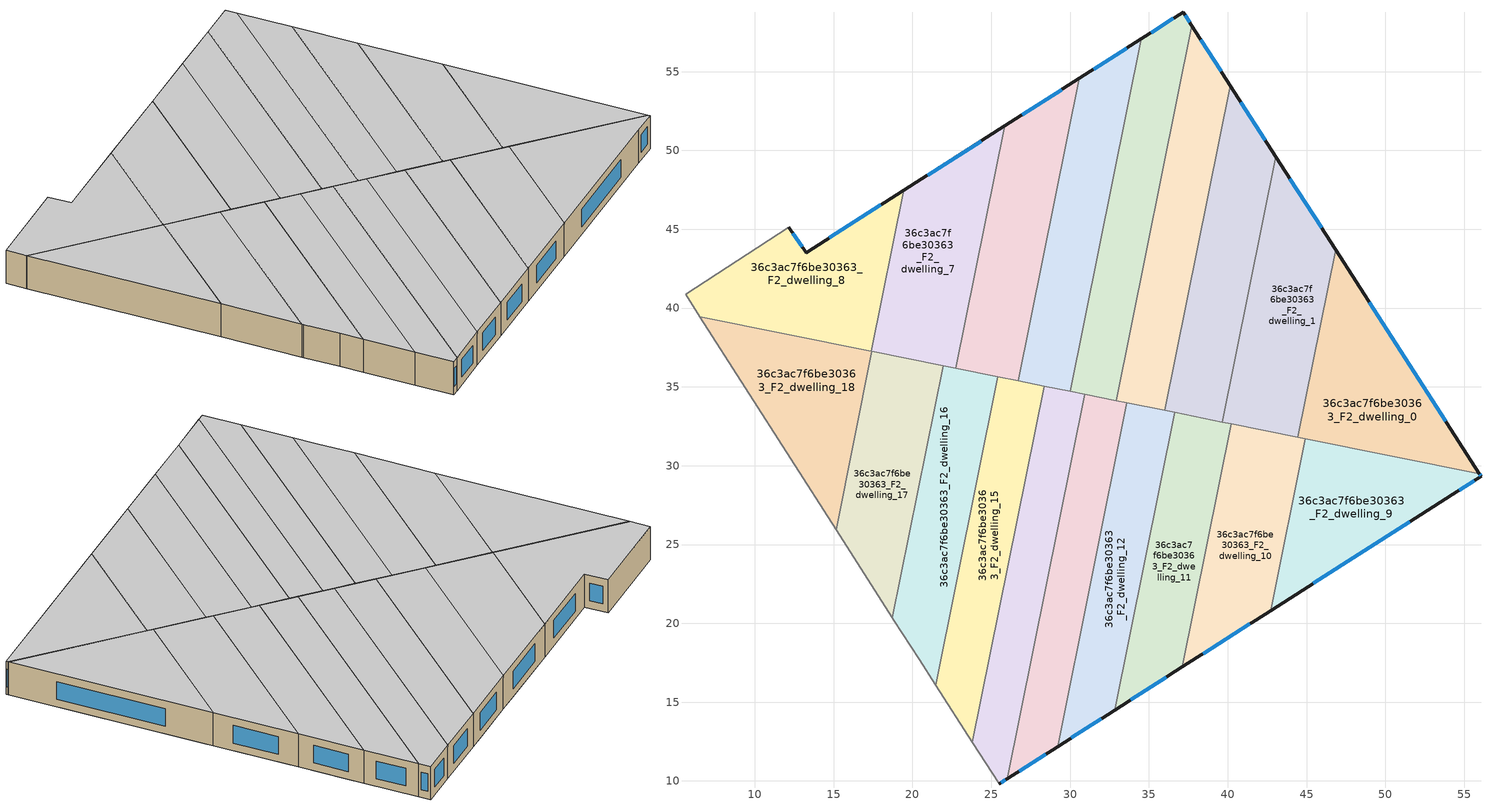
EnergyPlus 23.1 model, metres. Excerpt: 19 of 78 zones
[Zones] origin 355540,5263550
36c3ac7f6be30363_F2_dwelling_0
 floor to 36c3ac7f6be30363_F1_dwelling_1 (EU_floor_Construction): 46.84,43.71 47.31,42.98 45.03,31.69 44.44,31.81 z6
 floor adiabatic (EU_floor_Construction): 47.31,42.98 55.96,29.49 44.44,31.81 45.03,31.69 z6
 wall outside (EU_wall_Construction): 55.96,29.49 46.84,43.71 z6:9
 wall to 36c3ac7f6be30363_F2_dwelling_1 (EU_wall_Construction): 46.84,43.71 44.44,31.81 z6:9
 wall to 36c3ac7f6be30363_F2_dwelling_9 (EU_wall_Construction): 44.92,31.71 55.96,29.49 z6:9
 wall to 36c3ac7f6be30363_F2_dwelling_10 (EU_wall_Construction): 44.44,31.81 44.92,31.71 z6:9
 window (EU_Window_Construction): 53.82,32.83 48.98,40.37 z6.7:8.3
 ceiling to 36c3ac7f6be30363_F3_dwelling_0 (EU_floor_Construction): 55.96,29.49 46.84,43.71 44.44,31.81 z9
36c3ac7f6be30363_F2_dwelling_1
 floor to 36c3ac7f6be30363_F1_dwelling_1 (EU_floor_Construction): 43.72,48.56 46.84,43.71 44.44,31.81 40.51,32.6 z6
 floor to 36c3ac7f6be30363_F1_dwelling_2 (EU_floor_Construction): 43.06,49.6 43.72,48.56 40.51,32.6 39.67,32.77 z6
 wall outside (EU_wall_Construction): 46.84,43.71 43.06,49.6 z6:9
 wall to 36c3ac7f6be30363_F2_dwelling_2 (EU_wall_Construction): 43.06,49.6 39.67,32.77 z6:9
 wall to 36c3ac7f6be30363_F2_dwelling_10 (EU_wall_Construction): 40.23,32.66 44.44,31.81 z6:9
 wall to 36c3ac7f6be30363_F2_dwelling_11 (EU_wall_Construction): 39.67,32.77 40.23,32.66 z6:9
 window (EU_Window_Construction): 45.95,45.09 43.95,48.21 z6.7:8.3
 ceiling to 36c3ac7f6be30363_F3_dwelling_1 (EU_floor_Construction): 44.44,31.81 46.84,43.71 43.06,49.6 39.67,32.77 z9
36c3ac7f6be30363_F2_dwelling_10
 floor to 36c3ac7f6be30363_F1_dwelling_11 (EU_floor_Construction): 44.92,31.71 42.72,20.81 37.12,17.24 40.23,32.66 z6
 wall outside (EU_wall_Construction): 37.12,17.24 42.72,20.81 z6:9
 wall to 36c3ac7f6be30363_F2_dwelling_11 (EU_wall_Construction): 40.23,32.66 37.12,17.24 z6:9
 wall to 36c3ac7f6be30363_F2_dwelling_9 (EU_wall_Construction): 42.72,20.81 44.92,31.71 z6:9
 window (EU_Window_Construction): 38.44,18.07 41.41,19.97 z6.7:8.3
 ceiling to 36c3ac7f6be30363_F3_dwelling_10 (EU_floor_Construction): 42.72,20.81 44.92,31.71 40.23,32.66 37.12,17.24 z9
36c3ac7f6be30363_F2_dwelling_11
 floor to 36c3ac7f6be30363_F1_dwelling_12 (EU_floor_Construction): 40.23,32.66 37.12,17.24 32.83,14.49 36.64,33.38 z6
 wall outside (EU_wall_Construction): 32.83,14.49 37.12,17.24 z6:9
 wall to 36c3ac7f6be30363_F2_dwelling_12 (EU_wall_Construction): 36.64,33.38 32.83,14.49 z6:9
 wall to 36c3ac7f6be30363_F2_dwelling_2 (EU_wall_Construction): 39.67,32.77 36.64,33.38 z6:9
 window (EU_Window_Construction): 33.84,15.14 36.12,16.59 z6.7:8.3
 ceiling to 36c3ac7f6be30363_F3_dwelling_11 (EU_floor_Construction): 37.12,17.24 40.23,32.66 36.64,33.38 32.83,14.49 z9
36c3ac7f6be30363_F2_dwelling_12
 floor to 36c3ac7f6be30363_F1_dwelling_13 (EU_floor_Construction): 36.64,33.38 32.83,14.49 29.21,12.18 33.61,33.99 z6
 wall outside (EU_wall_Construction): 29.21,12.18 32.83,14.49 z6:9
 wall to 36c3ac7f6be30363_F2_dwelling_13 (EU_wall_Construction): 33.61,33.99 29.21,12.18 z6:9
 wall to 36c3ac7f6be30363_F2_dwelling_3 (EU_wall_Construction): 36.01,33.51 33.61,33.99 z6:9
 wall to 36c3ac7f6be30363_F2_dwelling_2 (EU_wall_Construction): 36.64,33.38 36.01,33.51 z6:9
 window (EU_Window_Construction): 30.06,12.73 31.98,13.95 z6.7:8.3
 ceiling to 36c3ac7f6be30363_F3_dwelling_12 (EU_floor_Construction): 32.83,14.49 36.64,33.38 33.61,33.99 29.21,12.18 z9
36c3ac7f6be30363_F2_dwelling_13
 floor to 36c3ac7f6be30363_F1_dwelling_14 (EU_floor_Construction): 33.61,33.99 29.21,12.18 26.02,10.15 30.94,34.53 z6
 wall outside (EU_wall_Construction): 26.02,10.15 29.21,12.18 z6:9
 wall to 36c3ac7f6be30363_F2_dwelling_14 (EU_wall_Construction): 30.94,34.53 26.02,10.15 z6:9
 wall to 36c3ac7f6be30363_F2_dwelling_4 (EU_wall_Construction): 32.92,34.13 30.94,34.53 z6:9
 wall to 36c3ac7f6be30363_F2_dwelling_3 (EU_wall_Construction): 33.61,33.99 32.92,34.13 z6:9
 window (EU_Window_Construction): 26.77,10.63 28.46,11.7 z6.7:8.3
 ceiling to 36c3ac7f6be30363_F3_dwelling_13 (EU_floor_Construction): 29.21,12.18 33.61,33.99 30.94,34.53 26.02,10.15 z9
36c3ac7f6be30363_F2_dwelling_14
 floor to 36c3ac7f6be30363_F1_dwelling_15 (EU_floor_Construction): 30.94,34.53 26.02,10.15 25.5,9.81 23.8,12.47 28.35,35.05 z6
 wall outside (EU_wall_Construction): 25.5,9.81 26.02,10.15 z6:9
 wall adiabatic (EU_wall_Construction): 23.8,12.47 25.5,9.81 z6:9
 wall to 36c3ac7f6be30363_F2_dwelling_15 (EU_wall_Construction): 28.35,35.05 23.8,12.47 z6:9
 wall to 36c3ac7f6be30363_F2_dwelling_5 (EU_wall_Construction): 30.02,34.72 28.35,35.05 z6:9
 wall to 36c3ac7f6be30363_F2_dwelling_4 (EU_wall_Construction): 30.94,34.53 30.02,34.72 z6:9
 window (EU_Window_Construction): 25.62,9.89 25.9,10.07 z6.7:8.3
 ceiling to 36c3ac7f6be30363_F3_dwelling_14 (EU_floor_Construction): 26.02,10.15 30.94,34.53 28.35,35.05 23.8,12.47 25.5,9.81 z9
36c3ac7f6be30363_F2_dwelling_15
 floor to 36c3ac7f6be30363_F1_dwelling_16 (EU_floor_Construction): 28.35,35.05 23.8,12.47 21.48,16.08 25.42,35.64 z6
 wall to 36c3ac7f6be30363_F2_dwelling_16 (EU_wall_Construction): 25.42,35.64 21.48,16.08 z6:9
 wall adiabatic (EU_wall_Construction): 21.48,16.08 23.8,12.47 z6:9
 wall to 36c3ac7f6be30363_F2_dwelling_6 (EU_wall_Construction): 26.72,35.38 25.42,35.64 z6:9
 wall to 36c3ac7f6be30363_F2_dwelling_5 (EU_wall_Construction): 28.35,35.05 26.72,35.38 z6:9
 ceiling to 36c3ac7f6be30363_F3_dwelling_15 (EU_floor_Construction): 23.8,12.47 28.35,35.05 25.42,35.64 21.48,16.08 z9
36c3ac7f6be30363_F2_dwelling_16
 floor to 36c3ac7f6be30363_F1_dwelling_17 (EU_floor_Construction): 25.42,35.64 21.48,16.08 20.43,17.71 18.82,20.21 18.73,20.36 21.95,36.34 z6
 wall adiabatic (EU_wall_Construction): 18.73,20.36 18.82,20.21 20.43,17.71 21.48,16.08 z6:9
 wall to 36c3ac7f6be30363_F2_dwelling_17 (EU_wall_Construction): 21.95,36.34 18.73,20.36 z6:9
 wall to 36c3ac7f6be30363_F2_dwelling_7 (EU_wall_Construction): 22.75,36.18 21.95,36.34 z6:9
 wall to 36c3ac7f6be30363_F2_dwelling_6 (EU_wall_Construction): 25.42,35.64 22.75,36.18 z6:9
 ceiling to 36c3ac7f6be30363_F3_dwelling_16 (EU_floor_Construction): 21.48,16.08 25.42,35.64 21.95,36.34 18.73,20.36 18.82,20.21 20.43,17.71 z9
36c3ac7f6be30363_F2_dwelling_17
 floor to 36c3ac7f6be30363_F1_dwelling_18 (EU_floor_Construction): 21.95,36.34 18.73,20.36 15.15,25.95 17.43,37.25 z6
 wall adiabatic (EU_wall_Construction): 15.15,25.95 18.73,20.36 z6:9
 wall to 36c3ac7f6be30363_F2_dwelling_18 (EU_wall_Construction): 17.43,37.25 15.15,25.95 z6:9
 wall to 36c3ac7f6be30363_F2_dwelling_7 (EU_wall_Construction): 21.95,36.34 17.43,37.25 z6:9
 ceiling to 36c3ac7f6be30363_F3_dwelling_17 (EU_floor_Construction): 18.73,20.36 21.95,36.34 17.43,37.25 15.15,25.95 z9
36c3ac7f6be30363_F2_dwelling_18
 floor to 36c3ac7f6be30363_F1_dwelling_19 (EU_floor_Construction): 17.43,37.25 15.15,25.95 6.51,39.46 z6
 wall adiabatic (EU_wall_Construction): 6.51,39.46 15.15,25.95 z6:9
 wall to 36c3ac7f6be30363_F2_dwelling_8 (EU_wall_Construction): 17.4,37.26 6.51,39.46 z6:9
 wall to 36c3ac7f6be30363_F2_dwelling_7 (EU_wall_Construction): 17.43,37.26 17.4,37.26 z6:9
 ceiling to 36c3ac7f6be30363_F3_dwelling_18 (EU_floor_Construction): 15.15,25.95 17.43,37.25 6.51,39.46 z9
36c3ac7f6be30363_F2_dwelling_2
 floor to 36c3ac7f6be30363_F1_dwelling_2 (EU_floor_Construction): 40.97,52.85 43.06,49.6 39.67,32.77 37.03,33.3 z6
 floor to 36c3ac7f6be30363_F1_dwelling_3 (EU_floor_Construction): 40.16,54.12 40.97,52.85 37.03,33.3 36.01,33.51 z6
 wall outside (EU_wall_Construction): 43.06,49.6 40.16,54.12 z6:9
 wall to 36c3ac7f6be30363_F2_dwelling_3 (EU_wall_Construction): 40.16,54.12 36.01,33.51 z6:9
 window (EU_Window_Construction): 42.38,50.66 40.84,53.06 z6.7:8.3
 ceiling to 36c3ac7f6be30363_F3_dwelling_2 (EU_floor_Construction): 39.67,32.77 43.06,49.6 40.16,54.12 36.01,33.51 z9
36c3ac7f6be30363_F2_dwelling_3
 floor to 36c3ac7f6be30363_F1_dwelling_3 (EU_floor_Construction): 38.65,56.47 40.16,54.12 36.01,33.51 34.1,33.89 z6
 floor to 36c3ac7f6be30363_F1_dwelling_4 (EU_floor_Construction): 37.72,57.93 38.65,56.47 34.1,33.89 32.92,34.13 z6
 wall outside (EU_wall_Construction): 40.16,54.12 37.72,57.93 z6:9
 wall to 36c3ac7f6be30363_F2_dwelling_4 (EU_wall_Construction): 37.72,57.93 32.92,34.13 z6:9
 window (EU_Window_Construction): 39.59,55.01 38.29,57.03 z6.7:8.3
 ceiling to 36c3ac7f6be30363_F3_dwelling_3 (EU_floor_Construction): 36.01,33.51 40.16,54.12 37.72,57.93 32.92,34.13 z9
36c3ac7f6be30363_F2_dwelling_4
 floor to 36c3ac7f6be30363_F1_dwelling_4 (EU_floor_Construction): 37.17,58.78 37.72,57.93 32.92,34.13 31.5,34.42 36.3,58.22 z6
 floor to 36c3ac7f6be30363_F1_dwelling_5 (EU_floor_Construction): 36.3,58.22 31.5,34.42 30.02,34.72 34.53,57.09 z6
 wall outside (EU_wall_Construction): 37.72,57.93 37.17,58.78 34.53,57.09 z6:9
 wall to 36c3ac7f6be30363_F2_dwelling_5 (EU_wall_Construction): 34.53,57.09 30.02,34.72 z6:9
 window (EU_Window_Construction): 36.55,58.38 35.15,57.48 / 37.59,58.13 37.3,58.58 z6.7:8.3
 ceiling to 36c3ac7f6be30363_F3_dwelling_4 (EU_floor_Construction): 32.92,34.13 37.72,57.93 37.17,58.78 34.53,57.09 30.02,34.72 z9
36c3ac7f6be30363_F2_dwelling_5
 floor to 36c3ac7f6be30363_F1_dwelling_5 (EU_floor_Construction): 34.53,57.09 30.02,34.72 28.76,34.97 33.02,56.13 z6
 floor to 36c3ac7f6be30363_F1_dwelling_6 (EU_floor_Construction): 33.02,56.13 28.76,34.97 26.72,35.38 30.59,54.58 z6
 wall outside (EU_wall_Construction): 34.53,57.09 30.59,54.58 z6:9
 wall to 36c3ac7f6be30363_F2_dwelling_6 (EU_wall_Construction): 30.59,54.58 26.72,35.38 z6:9
 window (EU_Window_Construction): 33.6,56.5 31.51,55.17 z6.7:8.3
 ceiling to 36c3ac7f6be30363_F3_dwelling_5 (EU_floor_Construction): 30.02,34.72 34.53,57.09 30.59,54.58 26.72,35.38 z9
36c3ac7f6be30363_F2_dwelling_6
 floor to 36c3ac7f6be30363_F1_dwelling_7 (EU_floor_Construction): 29.27,53.74 25.62,35.6 22.75,36.18 25.85,51.55 z6
 floor to 36c3ac7f6be30363_F1_dwelling_6 (EU_floor_Construction): 30.59,54.58 26.72,35.38 25.62,35.6 29.27,53.74 z6
 wall outside (EU_wall_Construction): 30.59,54.58 25.85,51.55 z6:9
 wall to 36c3ac7f6be30363_F2_dwelling_7 (EU_wall_Construction): 25.85,51.55 22.75,36.18 z6:9
 window (EU_Window_Construction): 29.48,53.87 26.96,52.26 z6.7:8.3
 ceiling to 36c3ac7f6be30363_F3_dwelling_6 (EU_floor_Construction): 26.72,35.38 30.59,54.58 25.85,51.55 22.75,36.18 z9
36c3ac7f6be30363_F2_dwelling_7
 floor to 36c3ac7f6be30363_F1_dwelling_7 (EU_floor_Construction): 25.85,51.55 22.75,36.18 21.84,36.37 24.76,50.86 z6
 floor to 36c3ac7f6be30363_F1_dwelling_8 (EU_floor_Construction): 24.76,50.86 21.84,36.37 17.4,37.26 19.45,47.47 z6
 wall outside (EU_wall_Construction): 25.85,51.55 19.45,47.47 z6:9
 wall to 36c3ac7f6be30363_F2_dwelling_8 (EU_wall_Construction): 19.45,47.47 17.4,37.26 z6:9
 window (EU_Window_Construction): 24.35,50.6 20.96,48.43 z6.7:8.3
 ceiling to 36c3ac7f6be30363_F3_dwelling_7 (EU_floor_Construction): 22.75,36.18 25.85,51.55 19.45,47.47 17.4,37.26 z9
36c3ac7f6be30363_F2_dwelling_8
 floor to 36c3ac7f6be30363_F1_dwelling_8 (EU_floor_Construction): 19.45,47.47 17.4,37.26 16.7,37.4 18.62,46.94 z6
 floor to 36c3ac7f6be30363_F1_dwelling_9 (EU_floor_Construction): 18.62,46.94 16.7,37.4 6.51,39.46 5.6,40.88 12.15,45.12 13.26,43.52 z6
 wall outside (EU_wall_Construction): 19.45,47.47 13.26,43.52 12.15,45.12 z6:9
 wall adiabatic (EU_wall_Construction): 12.15,45.12 5.6,40.88 6.51,39.46 z6:9
 window (EU_Window_Construction): 13,43.89 12.41,44.74 / 18,46.54 14.71,44.45 z6.7:8.3
 ceiling to 36c3ac7f6be30363_F3_dwelling_8 (EU_floor_Construction): 17.4,37.26 19.45,47.47 13.26,43.52 12.15,45.12 5.6,40.88 6.51,39.46 z9
36c3ac7f6be30363_F2_dwelling_9
 floor to 36c3ac7f6be30363_F1_dwelling_10 (EU_floor_Construction): 55.96,29.49 56.07,29.32 54.27,28.17 42.72,20.81 44.92,31.71 z6
 wall outside (EU_wall_Construction): 42.72,20.81 54.27,28.17 56.07,29.32 55.96,29.49 z6:9
 window (EU_Window_Construction): 45.43,22.54 51.55,26.44 / 56.05,29.36 55.99,29.45 / 54.69,28.44 55.65,29.05 z6.7:8.3
 ceiling to 36c3ac7f6be30363_F3_dwelling_9 (EU_floor_Construction): 54.27,28.17 56.07,29.32 55.96,29.49 44.92,31.71 42.72,20.81 z9
[Building]
EU S2 Campaign: North Axis=0; Terrain=City; Solar Distribution=FullExterior
[Site:Location]
Budapest.Ferenc.Liszt.Intl.AP: Latitude=47.437; Longitude=19.256; Time Zone=1; Elevation=185
[SizingPeriod:WeatherFileDays]
AnnualSizingPeriod: Begin Month=1; Begin Day of Month=1; End Month=12; End Day of Month=31; Day of Week for Start Day=Monday; Use Weather File Daylight Saving Period=No; Use Weather File Rain and Snow Indicators=No
[MATERIAL]
EU_InternalMass_Material: Roughness=MediumRough; Thickness=0.1; Conductivity=1; Density=1800; Specific Heat=900; Thermal Absorptance=0.9; Solar Absorptance=0.7; Visible Absorptance=0.7
[MATERIAL:NOMASS] Roughness=MediumRough; Thermal Absorptance=0.9; Solar Absorptance=0.7; Visible Absorptance=0.7
Name | Thermal Resistance
EU_wall_NoMass | 0.832559
EU_floor_NoMass | 0.872794
[WINDOWMATERIAL:SIMPLEGLAZINGSYSTEM]
EU_Window_SimpleGlazing: UFactor=2.79869; Solar Heat Gain Coefficient=0.75; Visible Transmittance=0.75
[CONSTRUCTION]
EU_wall_Construction: EU_wall_NoMass
EU_floor_Construction: EU_floor_NoMass
EU_Window_Construction: EU_Window_SimpleGlazing
EU_InternalMass_Construction: EU_InternalMass_Material
[ZONE] Type=1; Multiplier=1; Ceiling Height=autocalculate; Floor Area=autocalculate; Part of Total Floor Area=Yes
Name | Volume
36c3ac7f6be30363_F2_dwelling_0; 36c3ac7f6be30363_F2_dwelling_7 | 213.988
36c3ac7f6be30363_F2_dwelling_1 | 213.991
36c3ac7f6be30363_F2_dwelling_10 | 192.578
36c3ac7f6be30363_F2_dwelling_11; 36c3ac7f6be30363_F2_dwelling_18 | 192.596
36c3ac7f6be30363_F2_dwelling_12 | 192.551
36c3ac7f6be30363_F2_dwelling_13 | 192.605
36c3ac7f6be30363_F2_dwelling_14 | 192.591
36c3ac7f6be30363_F2_dwelling_15 | 192.55
36c3ac7f6be30363_F2_dwelling_16 | 192.615
36c3ac7f6be30363_F2_dwelling_17 | 192.598
36c3ac7f6be30363_F2_dwelling_2 | 213.99
36c3ac7f6be30363_F2_dwelling_3 | 213.954
36c3ac7f6be30363_F2_dwelling_4 | 214.013
36c3ac7f6be30363_F2_dwelling_5 | 213.953
36c3ac7f6be30363_F2_dwelling_6 | 213.967
36c3ac7f6be30363_F2_dwelling_8 | 213.979
36c3ac7f6be30363_F2_dwelling_9 | 192.608
[INTERNALMASS] Construction=EU_InternalMass_Construction
Name | Zone or ZoneList | Surface Area
36c3ac7f6be30363_F2_dwelling_0_EU_InternalMass | 36c3ac7f6be30363_F2_dwelling_0 | 71.3297
36c3ac7f6be30363_F2_dwelling_1_EU_InternalMass | 36c3ac7f6be30363_F2_dwelling_1 | 71.3302
36c3ac7f6be30363_F2_dwelling_2_EU_InternalMass | 36c3ac7f6be30363_F2_dwelling_2 | 71.3297
36c3ac7f6be30363_F2_dwelling_3_EU_InternalMass | 36c3ac7f6be30363_F2_dwelling_3 | 71.3182
36c3ac7f6be30363_F2_dwelling_4_EU_InternalMass | 36c3ac7f6be30363_F2_dwelling_4 | 71.3377
36c3ac7f6be30363_F2_dwelling_5_EU_InternalMass | 36c3ac7f6be30363_F2_dwelling_5 | 71.3177
36c3ac7f6be30363_F2_dwelling_6_EU_InternalMass | 36c3ac7f6be30363_F2_dwelling_6 | 71.3223
36c3ac7f6be30363_F2_dwelling_7_EU_InternalMass | 36c3ac7f6be30363_F2_dwelling_7 | 71.3291
36c3ac7f6be30363_F2_dwelling_8_EU_InternalMass | 36c3ac7f6be30363_F2_dwelling_8 | 71.3265
36c3ac7f6be30363_F2_dwelling_9_EU_InternalMass | 36c3ac7f6be30363_F2_dwelling_9 | 64.2028
36c3ac7f6be30363_F2_dwelling_10_EU_InternalMass | 36c3ac7f6be30363_F2_dwelling_10 | 64.1927
36c3ac7f6be30363_F2_dwelling_11_EU_InternalMass | 36c3ac7f6be30363_F2_dwelling_11 | 64.1989
36c3ac7f6be30363_F2_dwelling_12_EU_InternalMass | 36c3ac7f6be30363_F2_dwelling_12 | 64.1835
36c3ac7f6be30363_F2_dwelling_13_EU_InternalMass | 36c3ac7f6be30363_F2_dwelling_13 | 64.2018
36c3ac7f6be30363_F2_dwelling_14_EU_InternalMass | 36c3ac7f6be30363_F2_dwelling_14 | 64.197
36c3ac7f6be30363_F2_dwelling_15_EU_InternalMass | 36c3ac7f6be30363_F2_dwelling_15 | 64.1835
36c3ac7f6be30363_F2_dwelling_16_EU_InternalMass | 36c3ac7f6be30363_F2_dwelling_16 | 64.205
36c3ac7f6be30363_F2_dwelling_17_EU_InternalMass | 36c3ac7f6be30363_F2_dwelling_17 | 64.1994
36c3ac7f6be30363_F2_dwelling_18_EU_InternalMass | 36c3ac7f6be30363_F2_dwelling_18 | 64.1985
[OTHEREQUIPMENT] Fuel Type=Electricity; Design Level Calculation Method=Watts/Area; Power per Zone Floor Area=1; Fraction Latent=0; Fraction Radiant=0; Fraction Lost=0; Carbon Dioxide Generation Rate=0; EndUse Subcategory=EU_Step8_InternalGains
Name | Zone or ZoneList or Space or SpaceList | Schedule
EU_Step8_InternalGain_36c3ac7f6be30363_F2_dwelling_0_f000 | 36c3ac7f6be30363_F2_dwelling_0 | EU_Step8_GainSchedule_36c3ac7f6be30363_F2_dwelling_0_f000
EU_Step8_InternalGain_36c3ac7f6be30363_F2_dwelling_1_f000 | 36c3ac7f6be30363_F2_dwelling_1 | EU_Step8_GainSchedule_36c3ac7f6be30363_F2_dwelling_1_f000
EU_Step8_InternalGain_36c3ac7f6be30363_F2_dwelling_2_f000 | 36c3ac7f6be30363_F2_dwelling_2 | EU_Step8_GainSchedule_36c3ac7f6be30363_F2_dwelling_2_f000
EU_Step8_InternalGain_36c3ac7f6be30363_F2_dwelling_3_f000 | 36c3ac7f6be30363_F2_dwelling_3 | EU_Step8_GainSchedule_36c3ac7f6be30363_F2_dwelling_3_f000
EU_Step8_InternalGain_36c3ac7f6be30363_F2_dwelling_4_f000 | 36c3ac7f6be30363_F2_dwelling_4 | EU_Step8_GainSchedule_36c3ac7f6be30363_F2_dwelling_4_f000
EU_Step8_InternalGain_36c3ac7f6be30363_F2_dwelling_5_f000 | 36c3ac7f6be30363_F2_dwelling_5 | EU_Step8_GainSchedule_36c3ac7f6be30363_F2_dwelling_5_f000
EU_Step8_InternalGain_36c3ac7f6be30363_F2_dwelling_6_f000 | 36c3ac7f6be30363_F2_dwelling_6 | EU_Step8_GainSchedule_36c3ac7f6be30363_F2_dwelling_6_f000
EU_Step8_InternalGain_36c3ac7f6be30363_F2_dwelling_7_f000 | 36c3ac7f6be30363_F2_dwelling_7 | EU_Step8_GainSchedule_36c3ac7f6be30363_F2_dwelling_7_f000
EU_Step8_InternalGain_36c3ac7f6be30363_F2_dwelling_8_f000 | 36c3ac7f6be30363_F2_dwelling_8 | EU_Step8_GainSchedule_36c3ac7f6be30363_F2_dwelling_8_f000
EU_Step8_InternalGain_36c3ac7f6be30363_F2_dwelling_9_f000 | 36c3ac7f6be30363_F2_dwelling_9 | EU_Step8_GainSchedule_36c3ac7f6be30363_F2_dwelling_9_f000
EU_Step8_InternalGain_36c3ac7f6be30363_F2_dwelling_10_f000 | 36c3ac7f6be30363_F2_dwelling_10 | EU_Step8_GainSchedule_36c3ac7f6be30363_F2_dwelling_10_f000
EU_Step8_InternalGain_36c3ac7f6be30363_F2_dwelling_11_f000 | 36c3ac7f6be30363_F2_dwelling_11 | EU_Step8_GainSchedule_36c3ac7f6be30363_F2_dwelling_11_f000
EU_Step8_InternalGain_36c3ac7f6be30363_F2_dwelling_12_f000 | 36c3ac7f6be30363_F2_dwelling_12 | EU_Step8_GainSchedule_36c3ac7f6be30363_F2_dwelling_12_f000
EU_Step8_InternalGain_36c3ac7f6be30363_F2_dwelling_13_f000 | 36c3ac7f6be30363_F2_dwelling_13 | EU_Step8_GainSchedule_36c3ac7f6be30363_F2_dwelling_13_f000
EU_Step8_InternalGain_36c3ac7f6be30363_F2_dwelling_14_f000 | 36c3ac7f6be30363_F2_dwelling_14 | EU_Step8_GainSchedule_36c3ac7f6be30363_F2_dwelling_14_f000
EU_Step8_InternalGain_36c3ac7f6be30363_F2_dwelling_15_f000 | 36c3ac7f6be30363_F2_dwelling_15 | EU_Step8_GainSchedule_36c3ac7f6be30363_F2_dwelling_15_f000
EU_Step8_InternalGain_36c3ac7f6be30363_F2_dwelling_16_f000 | 36c3ac7f6be30363_F2_dwelling_16 | EU_Step8_GainSchedule_36c3ac7f6be30363_F2_dwelling_16_f000
EU_Step8_InternalGain_36c3ac7f6be30363_F2_dwelling_17_f000 | 36c3ac7f6be30363_F2_dwelling_17 | EU_Step8_GainSchedule_36c3ac7f6be30363_F2_dwelling_17_f000
EU_Step8_InternalGain_36c3ac7f6be30363_F2_dwelling_18_f000 | 36c3ac7f6be30363_F2_dwelling_18 | EU_Step8_GainSchedule_36c3ac7f6be30363_F2_dwelling_18_f000
[ZONEVENTILATION:DESIGNFLOWRATE] Schedule=EU_AlwaysOn; Design Flow Rate Calculation Method=AirChanges/Hour; Air Changes per Hour=0.475469; Ventilation Type=Natural; Fan Pressure Rise=0; Fan Total Efficiency=1; Constant Term Coefficient=1; Temperature Term Coefficient=0; Velocity Term Coefficient=0; Velocity Squared Term Coefficient=0; Minimum Indoor Temperature=-100; Maximum Indoor Temperature=100; Delta Temperature=-100; Minimum Outdoor Temperature=-100; Maximum Outdoor Temperature=100; Maximum Wind Speed=40
Name | Zone or ZoneList or Space or SpaceList
EU_ConstantAir_36c3ac7f6be30363_F2_dwelling_0 | 36c3ac7f6be30363_F2_dwelling_0
EU_ConstantAir_36c3ac7f6be30363_F2_dwelling_1 | 36c3ac7f6be30363_F2_dwelling_1
EU_ConstantAir_36c3ac7f6be30363_F2_dwelling_2 | 36c3ac7f6be30363_F2_dwelling_2
EU_ConstantAir_36c3ac7f6be30363_F2_dwelling_3 | 36c3ac7f6be30363_F2_dwelling_3
EU_ConstantAir_36c3ac7f6be30363_F2_dwelling_4 | 36c3ac7f6be30363_F2_dwelling_4
EU_ConstantAir_36c3ac7f6be30363_F2_dwelling_5 | 36c3ac7f6be30363_F2_dwelling_5
EU_ConstantAir_36c3ac7f6be30363_F2_dwelling_6 | 36c3ac7f6be30363_F2_dwelling_6
EU_ConstantAir_36c3ac7f6be30363_F2_dwelling_7 | 36c3ac7f6be30363_F2_dwelling_7
EU_ConstantAir_36c3ac7f6be30363_F2_dwelling_8 | 36c3ac7f6be30363_F2_dwelling_8
EU_ConstantAir_36c3ac7f6be30363_F2_dwelling_9 | 36c3ac7f6be30363_F2_dwelling_9
EU_ConstantAir_36c3ac7f6be30363_F2_dwelling_10 | 36c3ac7f6be30363_F2_dwelling_10
EU_ConstantAir_36c3ac7f6be30363_F2_dwelling_11 | 36c3ac7f6be30363_F2_dwelling_11
EU_ConstantAir_36c3ac7f6be30363_F2_dwelling_12 | 36c3ac7f6be30363_F2_dwelling_12
EU_ConstantAir_36c3ac7f6be30363_F2_dwelling_13 | 36c3ac7f6be30363_F2_dwelling_13
EU_ConstantAir_36c3ac7f6be30363_F2_dwelling_14 | 36c3ac7f6be30363_F2_dwelling_14
EU_ConstantAir_36c3ac7f6be30363_F2_dwelling_15 | 36c3ac7f6be30363_F2_dwelling_15
EU_ConstantAir_36c3ac7f6be30363_F2_dwelling_16 | 36c3ac7f6be30363_F2_dwelling_16
EU_ConstantAir_36c3ac7f6be30363_F2_dwelling_17 | 36c3ac7f6be30363_F2_dwelling_17
EU_ConstantAir_36c3ac7f6be30363_F2_dwelling_18 | 36c3ac7f6be30363_F2_dwelling_18
[HVACTEMPLATE:ZONE:IDEALLOADSAIRSYSTEM] System Availability Schedule=EU_AlwaysOn; Maximum Heating Supply Air Temperature=50; Minimum Cooling Supply Air Temperature=13; Maximum Heating Supply Air Humidity Ratio=0.0156; Minimum Cooling Supply Air Humidity Ratio=0.0077; Heating Limit=NoLimit; Cooling Limit=NoLimit; Heating Availability Schedule=EU_AlwaysOn; Cooling Availability Schedule=EU_CoolingOff; Dehumidification Control Type=ConstantSensibleHeatRatio; Cooling Sensible Heat Ratio=0.7; Dehumidification Setpoint=60; Humidification Control Type=None; Humidification Setpoint=30; Outdoor Air Method=None; Outdoor Air Flow Rate per Person=0.00944; Outdoor Air Flow Rate per Zone Floor Area=0; Outdoor Air Flow Rate per Zone=0; Demand Controlled Ventilation Type=None; Outdoor Air Economizer Type=NoEconomizer; Heat Recovery Type=None; Sensible Heat Recovery Effectiveness=0.7; Latent Heat Recovery Effectiveness=0.65
Name | Template Thermostat
36c3ac7f6be30363_F2_dwelling_0 | EU_HeatOnly_36c3ac7f6be30363_F2_dwelling_0
36c3ac7f6be30363_F2_dwelling_1 | EU_HeatOnly_36c3ac7f6be30363_F2_dwelling_1
36c3ac7f6be30363_F2_dwelling_2 | EU_HeatOnly_36c3ac7f6be30363_F2_dwelling_2
36c3ac7f6be30363_F2_dwelling_3 | EU_HeatOnly_36c3ac7f6be30363_F2_dwelling_3
36c3ac7f6be30363_F2_dwelling_4 | EU_HeatOnly_36c3ac7f6be30363_F2_dwelling_4
36c3ac7f6be30363_F2_dwelling_5 | EU_HeatOnly_36c3ac7f6be30363_F2_dwelling_5
36c3ac7f6be30363_F2_dwelling_6 | EU_HeatOnly_36c3ac7f6be30363_F2_dwelling_6
36c3ac7f6be30363_F2_dwelling_7 | EU_HeatOnly_36c3ac7f6be30363_F2_dwelling_7
36c3ac7f6be30363_F2_dwelling_8 | EU_HeatOnly_36c3ac7f6be30363_F2_dwelling_8
36c3ac7f6be30363_F2_dwelling_9 | EU_HeatOnly_36c3ac7f6be30363_F2_dwelling_9
36c3ac7f6be30363_F2_dwelling_10 | EU_HeatOnly_36c3ac7f6be30363_F2_dwelling_10
36c3ac7f6be30363_F2_dwelling_11 | EU_HeatOnly_36c3ac7f6be30363_F2_dwelling_11
36c3ac7f6be30363_F2_dwelling_12 | EU_HeatOnly_36c3ac7f6be30363_F2_dwelling_12
36c3ac7f6be30363_F2_dwelling_13 | EU_HeatOnly_36c3ac7f6be30363_F2_dwelling_13
36c3ac7f6be30363_F2_dwelling_14 | EU_HeatOnly_36c3ac7f6be30363_F2_dwelling_14
36c3ac7f6be30363_F2_dwelling_15 | EU_HeatOnly_36c3ac7f6be30363_F2_dwelling_15
36c3ac7f6be30363_F2_dwelling_16 | EU_HeatOnly_36c3ac7f6be30363_F2_dwelling_16
36c3ac7f6be30363_F2_dwelling_17 | EU_HeatOnly_36c3ac7f6be30363_F2_dwelling_17
36c3ac7f6be30363_F2_dwelling_18 | EU_HeatOnly_36c3ac7f6be30363_F2_dwelling_18
[SIZING:ZONE] Zone Cooling Design Supply Air Temperature Input Method=SupplyAirTemperature; Zone Cooling Design Supply Air Temperature=13; Zone Heating Design Supply Air Temperature Input Method=SupplyAirTemperature; Zone Heating Design Supply Air Temperature=50; Zone Cooling Design Supply Air Humidity Ratio=0.008; Zone Heating Design Supply Air Humidity Ratio=0.008; Cooling Design Air Flow Method=DesignDay; Cooling Design Air Flow Rate=0; Cooling Minimum Air Flow per Zone Floor Area=0.000762; Cooling Minimum Air Flow=0; Cooling Minimum Air Flow Fraction=0.2; Heating Design Air Flow Method=DesignDay; Heating Design Air Flow Rate=0; Heating Maximum Air Flow per Zone Floor Area=0.002032; Heating Maximum Air Flow=0.141576; Heating Maximum Air Flow Fraction=0.3; Account for Dedicated Outdoor Air System=No; Dedicated Outdoor Air System Control Strategy=NeutralSupplyAir; Dedicated Outdoor Air Low Setpoint Temperature for Design=autosize; Dedicated Outdoor Air High Setpoint Temperature for Design=autosize; Zone Load Sizing Method=Sensible Load Only No Latent Load; Zone Latent Cooling Design Supply Air Humidity Ratio Input Method=HumidityRatioDifference; Zone Cooling Design Supply Air Humidity Ratio Difference=0.005; Zone Latent Heating Design Supply Air Humidity Ratio Input Method=HumidityRatioDifference; Zone Humidification Design Supply Air Humidity Ratio Difference=0.005
36c3ac7f6be30363_F2_dwelling_0; 36c3ac7f6be30363_F2_dwelling_1; 36c3ac7f6be30363_F2_dwelling_2; 36c3ac7f6be30363_F2_dwelling_3; 36c3ac7f6be30363_F2_dwelling_4; 36c3ac7f6be30363_F2_dwelling_5; 36c3ac7f6be30363_F2_dwelling_6; 36c3ac7f6be30363_F2_dwelling_7; 36c3ac7f6be30363_F2_dwelling_8; 36c3ac7f6be30363_F2_dwelling_9; 36c3ac7f6be30363_F2_dwelling_10; 36c3ac7f6be30363_F2_dwelling_11; 36c3ac7f6be30363_F2_dwelling_12; 36c3ac7f6be30363_F2_dwelling_13; 36c3ac7f6be30363_F2_dwelling_14; 36c3ac7f6be30363_F2_dwelling_15; 36c3ac7f6be30363_F2_dwelling_16; 36c3ac7f6be30363_F2_dwelling_17; 36c3ac7f6be30363_F2_dwelling_18
[SCHEDULE:CONSTANT]
Name | Hourly Value
EU_AlwaysOn | 1
EU_CoolingOff | 0
[SCHEDULE:FILE] Column Number=1; Rows to Skip at Top=0; Number of Hours of Data=8760; Column Separator=Comma; Interpolate to Timestep=No; Minutes per Item=60; Adjust Schedule for Daylight Savings=Yes
Name | File
EU_Step8_GainSchedule_36c3ac7f6be30363_F2_dwelling_0_f000 | ../../schedules/36c3ac7f6be30363/36c3ac7f6be30363_F2_dwelling_0_f000_gain.csv
EU_Step8_GainSchedule_36c3ac7f6be30363_F2_dwelling_1_f000 | ../../schedules/36c3ac7f6be30363/36c3ac7f6be30363_F2_dwelling_1_f000_gain.csv
EU_Step8_GainSchedule_36c3ac7f6be30363_F2_dwelling_2_f000 | ../../schedules/36c3ac7f6be30363/36c3ac7f6be30363_F2_dwelling_2_f000_gain.csv
EU_Step8_GainSchedule_36c3ac7f6be30363_F2_dwelling_3_f000 | ../../schedules/36c3ac7f6be30363/36c3ac7f6be30363_F2_dwelling_3_f000_gain.csv
EU_Step8_GainSchedule_36c3ac7f6be30363_F2_dwelling_4_f000 | ../../schedules/36c3ac7f6be30363/36c3ac7f6be30363_F2_dwelling_4_f000_gain.csv
EU_Step8_GainSchedule_36c3ac7f6be30363_F2_dwelling_5_f000 | ../../schedules/36c3ac7f6be30363/36c3ac7f6be30363_F2_dwelling_5_f000_gain.csv
EU_Step8_GainSchedule_36c3ac7f6be30363_F2_dwelling_6_f000 | ../../schedules/36c3ac7f6be30363/36c3ac7f6be30363_F2_dwelling_6_f000_gain.csv
EU_Step8_GainSchedule_36c3ac7f6be30363_F2_dwelling_7_f000 | ../../schedules/36c3ac7f6be30363/36c3ac7f6be30363_F2_dwelling_7_f000_gain.csv
EU_Step8_GainSchedule_36c3ac7f6be30363_F2_dwelling_8_f000 | ../../schedules/36c3ac7f6be30363/36c3ac7f6be30363_F2_dwelling_8_f000_gain.csv
EU_Step8_GainSchedule_36c3ac7f6be30363_F2_dwelling_9_f000 | ../../schedules/36c3ac7f6be30363/36c3ac7f6be30363_F2_dwelling_9_f000_gain.csv
EU_Step8_GainSchedule_36c3ac7f6be30363_F2_dwelling_10_f000 | ../../schedules/36c3ac7f6be30363/36c3ac7f6be30363_F2_dwelling_10_f000_gain.csv
EU_Step8_GainSchedule_36c3ac7f6be30363_F2_dwelling_11_f000 | ../../schedules/36c3ac7f6be30363/36c3ac7f6be30363_F2_dwelling_11_f000_gain.csv
EU_Step8_GainSchedule_36c3ac7f6be30363_F2_dwelling_12_f000 | ../../schedules/36c3ac7f6be30363/36c3ac7f6be30363_F2_dwelling_12_f000_gain.csv
EU_Step8_GainSchedule_36c3ac7f6be30363_F2_dwelling_13_f000 | ../../schedules/36c3ac7f6be30363/36c3ac7f6be30363_F2_dwelling_13_f000_gain.csv
EU_Step8_GainSchedule_36c3ac7f6be30363_F2_dwelling_14_f000 | ../../schedules/36c3ac7f6be30363/36c3ac7f6be30363_F2_dwelling_14_f000_gain.csv
EU_Step8_GainSchedule_36c3ac7f6be30363_F2_dwelling_15_f000 | ../../schedules/36c3ac7f6be30363/36c3ac7f6be30363_F2_dwelling_15_f000_gain.csv
EU_Step8_GainSchedule_36c3ac7f6be30363_F2_dwelling_16_f000 | ../../schedules/36c3ac7f6be30363/36c3ac7f6be30363_F2_dwelling_16_f000_gain.csv
EU_Step8_GainSchedule_36c3ac7f6be30363_F2_dwelling_17_f000 | ../../schedules/36c3ac7f6be30363/36c3ac7f6be30363_F2_dwelling_17_f000_gain.csv
EU_Step8_GainSchedule_36c3ac7f6be30363_F2_dwelling_18_f000 | ../../schedules/36c3ac7f6be30363/36c3ac7f6be30363_F2_dwelling_18_f000_gain.csv
